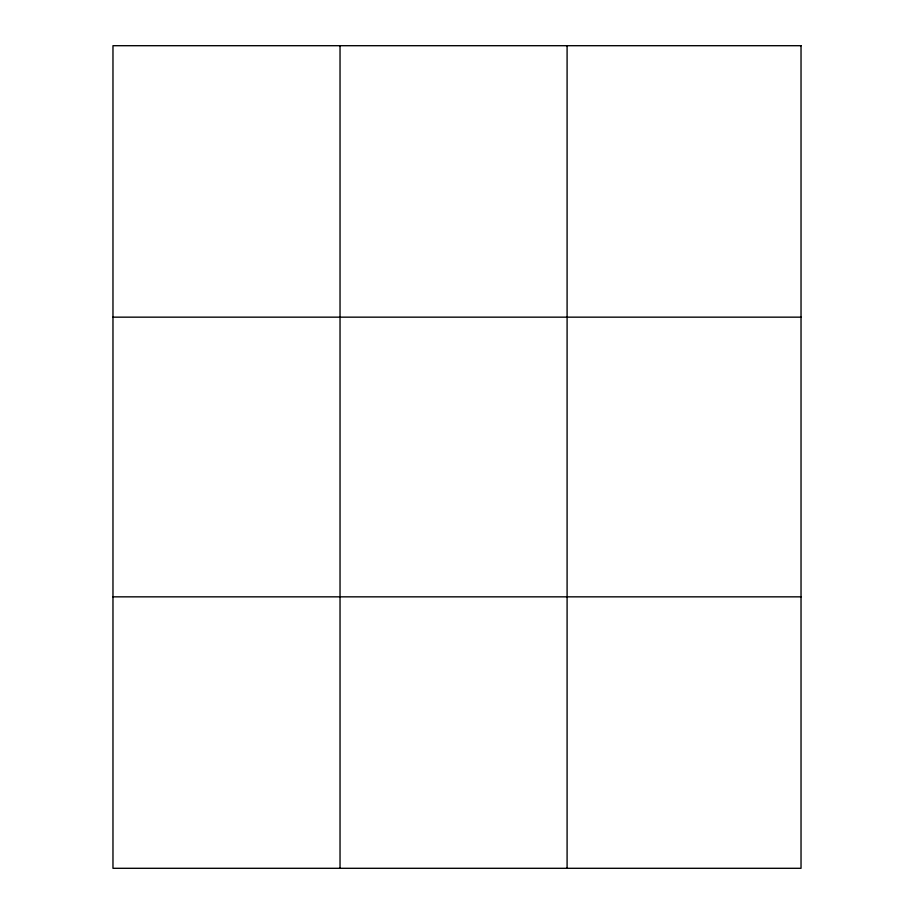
<?xml version="1.0" encoding="UTF-8"?>
<svg xmlns="http://www.w3.org/2000/svg" width="914" height="914" viewBox="0 0 914 914"><rect width="100%" height="100%" fill="white"/><g stroke="black" fill="none" stroke-linecap="round" stroke-linejoin="round"><path stroke-width="1.37" d="M340.031 868.3L340.031 45.7M567.091 868.3L567.091 45.7M112.97 317.158L801.03 317.158M112.97 596.842L801.03 596.842M801.03 45.7L801.03 868.3L112.97 868.3L112.97 45.7L801.03 45.7"/></g></svg>
